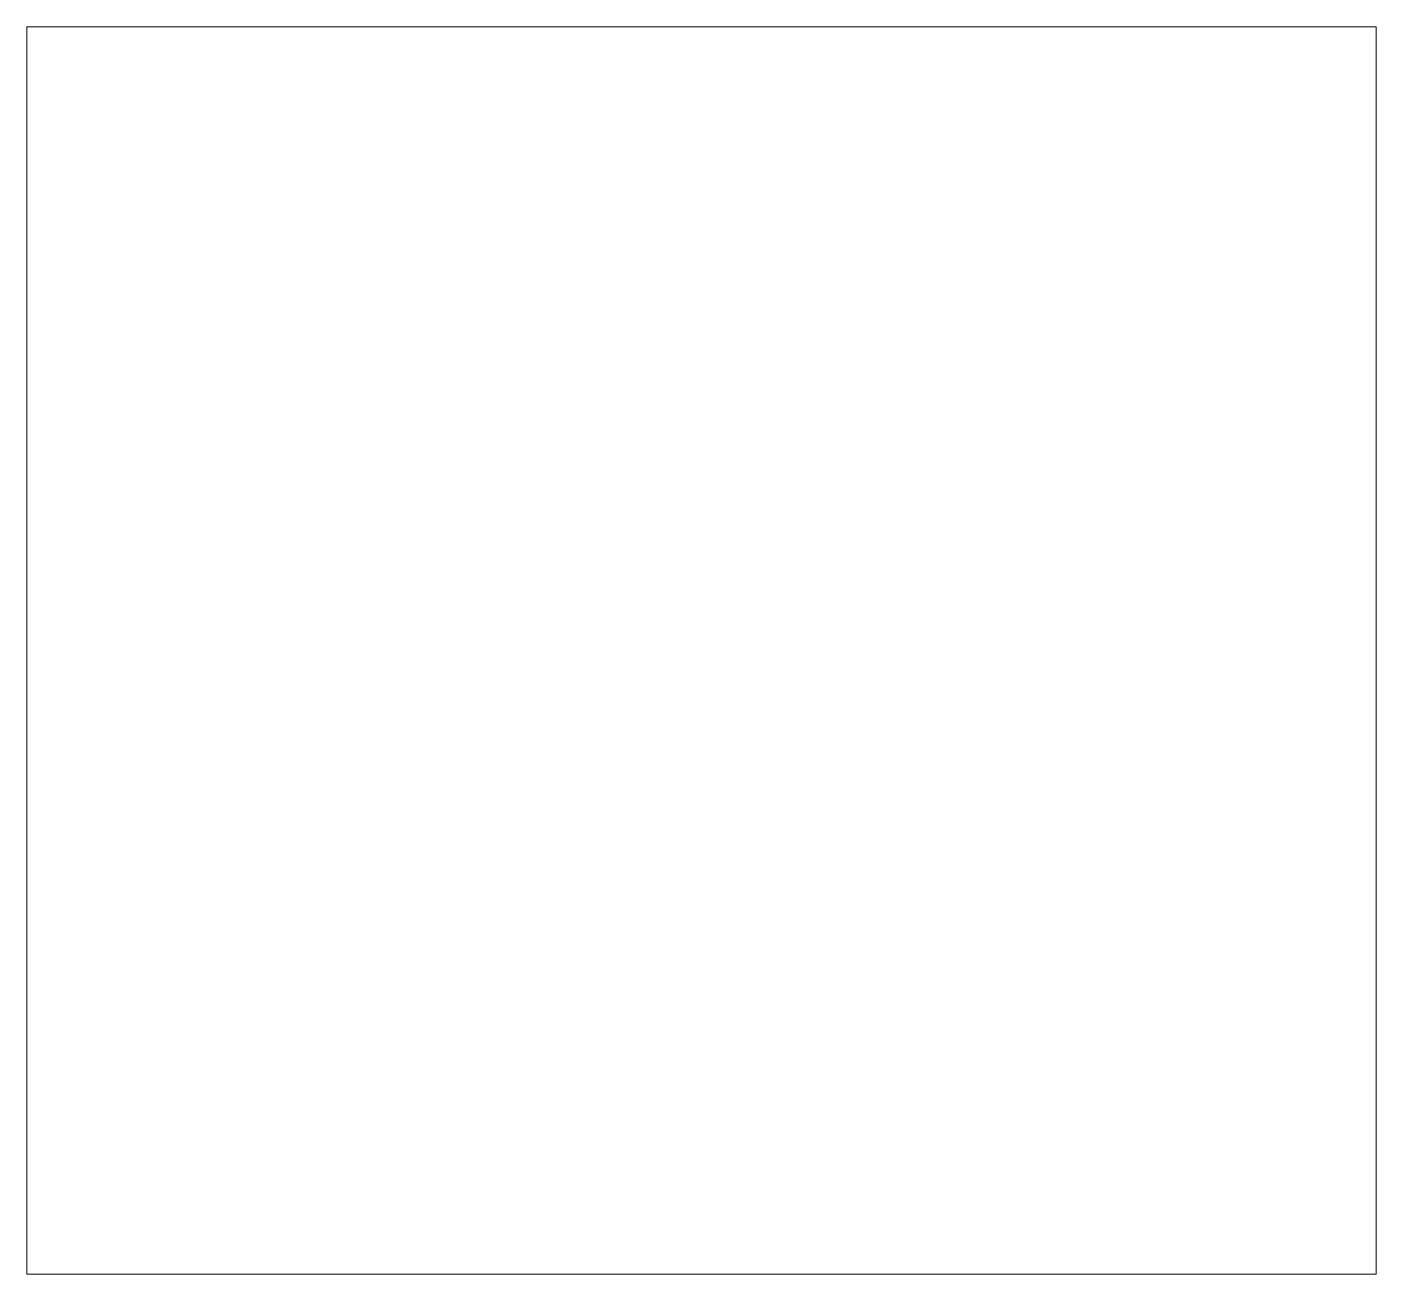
# Model space of a CAD drawing. Header units: millimetres. Extents: x 0 to 595, y 0 to 550.
import ezdxf

# ---------------------------------------------------------------- set-up
doc = ezdxf.new("R2010")
doc.units = ezdxf.units.MM
doc.header["$MEASUREMENT"] = 0
doc.layers.add('_레이어 2', color=7, linetype='Continuous', lineweight=0)

msp = doc.modelspace()

# ---------------------------------------------------------------- linework, layer by layer
at = {"layer": '_레이어 2', "color": 250, "lineweight": 18, "true_color": 0x231815}
msp.add_lwpolyline([(0.09, 550.09), (595.09, 550.09), (595.09, 0.09), (0.09, 0.09)], close=True, dxfattribs=at)

doc.saveas('drawing.dxf')
